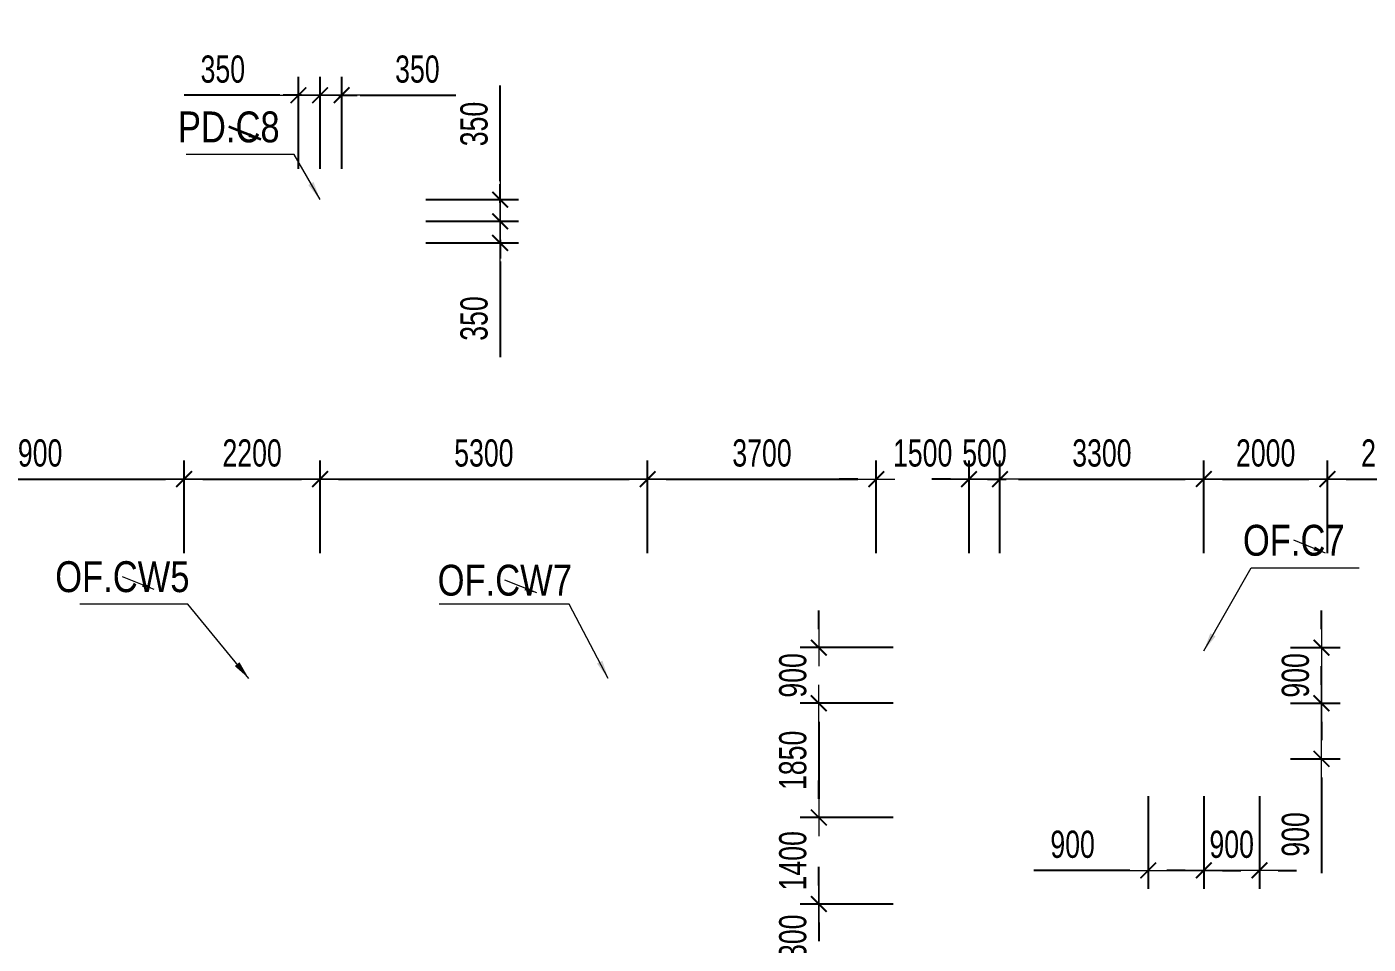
# Model space of a CAD drawing. Header units: millimetres. Extents: x -259680 to 286077, y 2206 to 90611.
# Drawn here: x 67955 to 89659, y 59900 to 74747 of the extents above; entities that cross this region are included whole.
import ezdxf
from ezdxf.enums import TextEntityAlignment as Align

# ---------------------------------------------------------------- set-up
doc = ezdxf.new("R2010")
doc.units = ezdxf.units.MM
doc.layers.get('0').update_dxf_attribs({"lineweight": 20})
doc.layers.get('Defpoints').update_dxf_attribs({"color": 151, "lineweight": 9})
for name, color, linetype, lineweight in [('$0$C1', 20, 'Continuous', 35), ('$1$NDC_S_ANNO', 7, 'Continuous', 20), ('$1$NDC_S_DIM', 1, 'Continuous', 15), ('$1$NDC_S_VN TEXT', 7, 'Continuous', 20), ('NDC_S_DIM', 1, 'Continuous', 15)]:
    doc.layers.add(name, color=color, linetype=linetype, lineweight=lineweight)
doc.styles.add('$1$NDC_DIM', font='', dxfattribs={"width": 0.75})
doc.styles.add('$2$ARIAL', font='arial.ttf', dxfattribs={"width": 0.8})
doc.styles.add('NDC_DIM', font='', dxfattribs={"width": 0.75})
doc.styles.get('$1$NDC_DIM').set_extended_font_data('Dotum')
doc.styles.get('NDC_DIM').set_extended_font_data('Dotum')
doc.dimstyles.new('$0$NDC_dim_150', dxfattribs={"dimscale": 150, "dimtxt": 2.2, "dimasz": 1.5, "dimexe": 1.5, "dimexo": 2.5, "dimgap": 1, "dimtad": 1, "dimdec": 0, "dimzin": 0, "dimdsep": 46, "dimtxsty": '$1$NDC_DIM', "dimblk": '$1$DIMMARK', "dimcen": 0.09, "dimdle": 1.2, "dimclrd": 1, "dimclre": 1, "dimclrt": 3, "dimadec": 0, "dimazin": 0, "dimtfac": 1, "dimtdec": 0, "dimtix": 1, "dimtofl": 0, "dimtmove": 0, "dimatfit": 3, "dimfxl": 0, "dimtolj": 1, "dimtzin": 0, "dimarcsym": 0})
doc.dimstyles.new('$1$NDC_dim_iso', dxfattribs={"dimtxt": 2.2, "dimasz": 1, "dimexe": 1.5, "dimexo": 2.5, "dimgap": 1, "dimtad": 1, "dimdec": 0, "dimzin": 0, "dimdsep": 46, "dimtxsty": '$1$NDC_DIM', "dimblk": '$1$DIMMARK', "dimcen": 0.09, "dimdle": 1.2, "dimclrd": 1, "dimclre": 1, "dimclrt": 3, "dimadec": 0, "dimazin": 0, "dimtfac": 1, "dimtdec": 0, "dimtix": 1, "dimtofl": 0, "dimtmove": 0, "dimatfit": 3, "dimfxl": 0, "dimtolj": 1, "dimtzin": 0, "dimarcsym": 0})
doc.dimstyles.new('NDC_dim_200', dxfattribs={"dimscale": 200, "dimtxt": 2.2, "dimasz": 1.5, "dimexe": 1.5, "dimexo": 2.5, "dimgap": 1, "dimtad": 1, "dimdec": 0, "dimzin": 0, "dimdsep": 46, "dimtxsty": 'NDC_DIM', "dimblk": 'DIMMARK', "dimcen": 0.09, "dimdle": 1.2, "dimclrd": 1, "dimclre": 1, "dimclrt": 3, "dimadec": 0, "dimazin": 0, "dimtfac": 1, "dimtdec": 0, "dimtix": 1, "dimtofl": 0, "dimtmove": 0, "dimatfit": 3, "dimfxl": 0, "dimtolj": 1, "dimtzin": 0, "dimarcsym": 0})

# ---------------------------------------------------------------- blocks, each defined once
blk = doc.blocks.new('$1$DIMMARK')
at = {"layer": '$1$NDC_S_DIM', "color": 1}
blk.add_line((-1.5, 0), (1, 0), dxfattribs=at)
at = {"layer": '$1$NDC_S_DIM', "color": 2, "const_width": 0.1}
blk.add_lwpolyline([(-0.424, -0.424), (0.424, 0.424)], dxfattribs=at)
blk = doc.blocks.new('DIMMARK')
at = {"layer": 'NDC_S_DIM', "color": 1}
blk.add_line((-1.5, 0), (1, 0), dxfattribs=at)
at = {"layer": 'NDC_S_DIM', "color": 2, "const_width": 0.1}
blk.add_lwpolyline([(-0.424, -0.424), (0.424, 0.424)], dxfattribs=at)
blk = doc.blocks.new('*D1427')
at = {"layer": 'Defpoints', "color": 0, "ltscale": 100, "transparency": 16777216}
for p in [(73050, 73640), (72700, 71950), (73050, 71950)]:
    blk.add_point(p, dxfattribs=at)
at = {"layer": 'NDC_S_DIM', "color": 1, "lineweight": -2, "ltscale": 100, "transparency": 16777216}
for p, q in [((72700, 72450), (72700, 73940)), ((73050, 72450), (73050, 73940)), ((72400, 73640), (72100, 73640)), ((73350, 73640), (74899, 73640))]:
    blk.add_line(p, q, dxfattribs=at)
at = {"layer": 'NDC_S_DIM', "color": 1, "lineweight": -2, "ltscale": 100, "transparency": 16777216, "xscale": 300, "yscale": 300, "zscale": 300}
blk.add_blockref('DIMMARK', (72700, 73640), dxfattribs=at)
at = {"layer": 'NDC_S_DIM', "color": 1, "lineweight": -2, "ltscale": 100, "transparency": 16777216, "xscale": 300, "yscale": 300, "zscale": 300, "rotation": 180}
blk.add_blockref('DIMMARK', (73050, 73640), dxfattribs=at)
at = {"layer": 'NDC_S_DIM', "color": 3, "ltscale": 100, "transparency": 16777216, "insert": (74274, 74060), "char_height": 440, "attachment_point": 5, "style": 'NDC_DIM'}
blk.add_mtext('\\A1;350', dxfattribs=at)
blk = doc.blocks.new('*D1428')
at = {"layer": 'Defpoints', "color": 0, "ltscale": 100, "transparency": 16777216}
for p in [(72700, 73640), (72350, 71950), (72700, 71950)]:
    blk.add_point(p, dxfattribs=at)
at = {"layer": 'NDC_S_DIM', "color": 1, "lineweight": -2, "ltscale": 100, "transparency": 16777216}
for p, q in [((72350, 72450), (72350, 73940)), ((72700, 72450), (72700, 73940)), ((72050, 73640), (70501, 73640)), ((73000, 73640), (73300, 73640))]:
    blk.add_line(p, q, dxfattribs=at)
at = {"layer": 'NDC_S_DIM', "color": 1, "lineweight": -2, "ltscale": 100, "transparency": 16777216, "xscale": 300, "yscale": 300, "zscale": 300}
blk.add_blockref('DIMMARK', (72350, 73640), dxfattribs=at)
at = {"layer": 'NDC_S_DIM', "color": 1, "lineweight": -2, "ltscale": 100, "transparency": 16777216, "xscale": 300, "yscale": 300, "zscale": 300, "rotation": 180}
blk.add_blockref('DIMMARK', (72700, 73640), dxfattribs=at)
at = {"layer": 'NDC_S_DIM', "color": 3, "ltscale": 100, "transparency": 16777216, "insert": (71126, 74060), "char_height": 440, "attachment_point": 5, "style": 'NDC_DIM'}
blk.add_mtext('\\A1;350', dxfattribs=at)
blk = doc.blocks.new('*D1429')
at = {"layer": 'Defpoints', "color": 0, "ltscale": 100, "transparency": 16777216}
for p in [(73050, 71950), (75613, 71950), (73050, 71600)]:
    blk.add_point(p, dxfattribs=at)
at = {"layer": 'NDC_S_DIM', "color": 1, "lineweight": -2, "ltscale": 100, "transparency": 16777216}
for p, q in [((75613, 72250), (75613, 73799)), ((74413, 71950), (75913, 71950)), ((74413, 71600), (75913, 71600)), ((75613, 71300), (75613, 71000))]:
    blk.add_line(p, q, dxfattribs=at)
at = {"layer": 'NDC_S_DIM', "color": 1, "lineweight": -2, "ltscale": 100, "transparency": 16777216, "xscale": 300, "yscale": 300, "zscale": 300}
for p, rotation in [((75613, 71950), 270), ((75613, 71600), 90)]:
    blk.add_blockref('DIMMARK', p, dxfattribs=dict(at, rotation=rotation))
at = {"layer": 'NDC_S_DIM', "color": 3, "ltscale": 100, "transparency": 16777216, "insert": (75193, 73174), "char_height": 440, "attachment_point": 5, "rotation": 90, "style": 'NDC_DIM'}
blk.add_mtext('\\A1;350', dxfattribs=at)
blk = doc.blocks.new('*D1430')
at = {"layer": 'Defpoints', "color": 0, "ltscale": 100, "transparency": 16777216}
for p in [(73050, 71600), (75613, 71600), (73050, 71250)]:
    blk.add_point(p, dxfattribs=at)
at = {"layer": 'NDC_S_DIM', "color": 1, "lineweight": -2, "ltscale": 100, "transparency": 16777216}
for p, q in [((75613, 71900), (75613, 72200)), ((74413, 71600), (75913, 71600)), ((74413, 71250), (75913, 71250)), ((75613, 70950), (75613, 69401))]:
    blk.add_line(p, q, dxfattribs=at)
at = {"layer": 'NDC_S_DIM', "color": 1, "lineweight": -2, "ltscale": 100, "transparency": 16777216, "xscale": 300, "yscale": 300, "zscale": 300}
for p, rotation in [((75613, 71600), 270), ((75613, 71250), 90)]:
    blk.add_blockref('DIMMARK', p, dxfattribs=dict(at, rotation=rotation))
at = {"layer": 'NDC_S_DIM', "color": 3, "ltscale": 100, "transparency": 16777216, "insert": (75193, 70026), "char_height": 440, "attachment_point": 5, "rotation": 90, "style": 'NDC_DIM'}
blk.add_mtext('\\A1;350', dxfattribs=at)
blk = doc.blocks.new('*D1935')
at = {"layer": 'Defpoints', "color": 0, "ltscale": 100, "transparency": 16777216}
for p in [(87900, 64700), (87900, 63800), (88903, 63800)]:
    blk.add_point(p, dxfattribs=at)
at = {"layer": 'NDC_S_DIM', "color": 1, "lineweight": -2, "ltscale": 100, "transparency": 16777216}
for p, q in [((88903, 65000), (88903, 65300)), ((88400, 64700), (89203, 64700)), ((88400, 63800), (89203, 63800)), ((88903, 63500), (88903, 63200))]:
    blk.add_line(p, q, dxfattribs=at)
at = {"layer": 'NDC_S_DIM', "color": 1, "lineweight": -2, "ltscale": 100, "transparency": 16777216, "xscale": 300, "yscale": 300, "zscale": 300}
for p, rotation in [((88903, 64700), 270), ((88903, 63800), 90)]:
    blk.add_blockref('DIMMARK', p, dxfattribs=dict(at, rotation=rotation))
at = {"layer": 'NDC_S_DIM', "color": 3, "ltscale": 100, "transparency": 16777216, "insert": (88483, 64250), "char_height": 440, "attachment_point": 5, "rotation": 90, "style": 'NDC_DIM'}
blk.add_mtext('\\A1;900', dxfattribs=at)
blk = doc.blocks.new('*D1936')
at = {"layer": 'Defpoints', "color": 0, "ltscale": 100, "transparency": 16777216}
for p in [(87900, 63800), (87900, 62900), (88903, 62900)]:
    blk.add_point(p, dxfattribs=at)
at = {"layer": 'NDC_S_DIM', "color": 1, "lineweight": -2, "ltscale": 100, "transparency": 16777216}
for p, q in [((88903, 64100), (88903, 64400)), ((88400, 63800), (89203, 63800)), ((88400, 62900), (89203, 62900)), ((88903, 62600), (88903, 61051))]:
    blk.add_line(p, q, dxfattribs=at)
at = {"layer": 'NDC_S_DIM', "color": 1, "lineweight": -2, "ltscale": 100, "transparency": 16777216, "xscale": 300, "yscale": 300, "zscale": 300}
for p, rotation in [((88903, 63800), 270), ((88903, 62900), 90)]:
    blk.add_blockref('DIMMARK', p, dxfattribs=dict(at, rotation=rotation))
at = {"layer": 'NDC_S_DIM', "color": 3, "ltscale": 100, "transparency": 16777216, "insert": (88483, 61676), "char_height": 440, "attachment_point": 5, "rotation": 90, "style": 'NDC_DIM'}
blk.add_mtext('\\A1;900', dxfattribs=at)
blk = doc.blocks.new('*D1937')
at = {"layer": 'Defpoints', "color": 0, "ltscale": 100, "transparency": 16777216}
for p in [(86100, 62900), (87000, 62900), (87000, 61094)]:
    blk.add_point(p, dxfattribs=at)
at = {"layer": 'NDC_S_DIM', "color": 1, "lineweight": -2, "ltscale": 100, "transparency": 16777216}
for p, q in [((86100, 62294), (86100, 60794)), ((87000, 62294), (87000, 60794)), ((85800, 61094), (84251, 61094)), ((87300, 61094), (87600, 61094))]:
    blk.add_line(p, q, dxfattribs=at)
at = {"layer": 'NDC_S_DIM', "color": 1, "lineweight": -2, "ltscale": 100, "transparency": 16777216, "xscale": 300, "yscale": 300, "zscale": 300}
blk.add_blockref('DIMMARK', (86100, 61094), dxfattribs=at)
at = {"layer": 'NDC_S_DIM', "color": 1, "lineweight": -2, "ltscale": 100, "transparency": 16777216, "xscale": 300, "yscale": 300, "zscale": 300, "rotation": 180}
blk.add_blockref('DIMMARK', (87000, 61094), dxfattribs=at)
at = {"layer": 'NDC_S_DIM', "color": 3, "ltscale": 100, "transparency": 16777216, "insert": (84876, 61514), "char_height": 440, "attachment_point": 5, "style": 'NDC_DIM'}
blk.add_mtext('\\A1;900', dxfattribs=at)
blk = doc.blocks.new('*D1938')
at = {"layer": 'Defpoints', "color": 0, "ltscale": 100, "transparency": 16777216}
for p in [(87000, 62900), (87900, 62900), (87900, 61094)]:
    blk.add_point(p, dxfattribs=at)
at = {"layer": 'NDC_S_DIM', "color": 1, "lineweight": -2, "ltscale": 100, "transparency": 16777216}
for p, q in [((87000, 62294), (87000, 60794)), ((87900, 62294), (87900, 60794)), ((86700, 61094), (86400, 61094)), ((88200, 61094), (88500, 61094))]:
    blk.add_line(p, q, dxfattribs=at)
at = {"layer": 'NDC_S_DIM', "color": 1, "lineweight": -2, "ltscale": 100, "transparency": 16777216, "xscale": 300, "yscale": 300, "zscale": 300}
blk.add_blockref('DIMMARK', (87000, 61094), dxfattribs=at)
at = {"layer": 'NDC_S_DIM', "color": 1, "lineweight": -2, "ltscale": 100, "transparency": 16777216, "xscale": 300, "yscale": 300, "zscale": 300, "rotation": 180}
blk.add_blockref('DIMMARK', (87900, 61094), dxfattribs=at)
at = {"layer": 'NDC_S_DIM', "color": 3, "ltscale": 100, "transparency": 16777216, "insert": (87450, 61514), "char_height": 440, "attachment_point": 5, "style": 'NDC_DIM'}
blk.add_mtext('\\A1;900', dxfattribs=at)
blk = doc.blocks.new('*D1978')
at = {"layer": 'Defpoints', "color": 0, "ltscale": 100, "transparency": 16777216}
for p in [(70500, 67427), (65600, 64200), (70500, 64200)]:
    blk.add_point(p, dxfattribs=at)
at = {"layer": 'NDC_S_DIM', "color": 1, "lineweight": -2, "ltscale": 100, "transparency": 16777216}
for p, q in [((65600, 66227), (65600, 67727)), ((70500, 66227), (70500, 67727)), ((65900, 67427), (70200, 67427))]:
    blk.add_line(p, q, dxfattribs=at)
at = {"layer": 'NDC_S_DIM', "color": 1, "lineweight": -2, "ltscale": 100, "transparency": 16777216, "xscale": 300, "yscale": 300, "zscale": 300, "rotation": 180}
blk.add_blockref('DIMMARK', (65600, 67427), dxfattribs=at)
at = {"layer": 'NDC_S_DIM', "color": 1, "lineweight": -2, "ltscale": 100, "transparency": 16777216, "xscale": 300, "yscale": 300, "zscale": 300}
blk.add_blockref('DIMMARK', (70500, 67427), dxfattribs=at)
at = {"layer": 'NDC_S_DIM', "color": 3, "ltscale": 100, "transparency": 16777216, "insert": (68050, 67847), "char_height": 440, "attachment_point": 5, "style": 'NDC_DIM'}
blk.add_mtext('\\A1;4900', dxfattribs=at)
blk = doc.blocks.new('*D1979')
at = {"layer": 'Defpoints', "color": 0, "ltscale": 100, "transparency": 16777216}
for p in [(72700, 67427), (70500, 64200), (72700, 64200)]:
    blk.add_point(p, dxfattribs=at)
at = {"layer": 'NDC_S_DIM', "color": 1, "lineweight": -2, "ltscale": 100, "transparency": 16777216}
for p, q in [((70500, 66227), (70500, 67727)), ((72700, 66227), (72700, 67727)), ((70800, 67427), (72400, 67427))]:
    blk.add_line(p, q, dxfattribs=at)
at = {"layer": 'NDC_S_DIM', "color": 1, "lineweight": -2, "ltscale": 100, "transparency": 16777216, "xscale": 300, "yscale": 300, "zscale": 300, "rotation": 180}
blk.add_blockref('DIMMARK', (70500, 67427), dxfattribs=at)
at = {"layer": 'NDC_S_DIM', "color": 1, "lineweight": -2, "ltscale": 100, "transparency": 16777216, "xscale": 300, "yscale": 300, "zscale": 300}
blk.add_blockref('DIMMARK', (72700, 67427), dxfattribs=at)
at = {"layer": 'NDC_S_DIM', "color": 3, "ltscale": 100, "transparency": 16777216, "insert": (71600, 67847), "char_height": 440, "attachment_point": 5, "style": 'NDC_DIM'}
blk.add_mtext('\\A1;2200', dxfattribs=at)
blk = doc.blocks.new('*D2025')
at = {"layer": 'Defpoints', "color": 0, "ltscale": 100, "transparency": 16777216}
for p in [(80770, 64700), (83700, 64700), (83700, 63800)]:
    blk.add_point(p, dxfattribs=at)
at = {"layer": 'NDC_S_DIM', "color": 1, "lineweight": -2, "ltscale": 100, "transparency": 16777216}
for p, q in [((80770, 65000), (80770, 65300)), ((81970, 64700), (80470, 64700)), ((81970, 63800), (80470, 63800)), ((80770, 63500), (80770, 63200))]:
    blk.add_line(p, q, dxfattribs=at)
at = {"layer": 'NDC_S_DIM', "color": 1, "lineweight": -2, "ltscale": 100, "transparency": 16777216, "xscale": 300, "yscale": 300, "zscale": 300}
for p, rotation in [((80770, 64700), 270), ((80770, 63800), 90)]:
    blk.add_blockref('DIMMARK', p, dxfattribs=dict(at, rotation=rotation))
at = {"layer": 'NDC_S_DIM', "color": 3, "ltscale": 100, "transparency": 16777216, "insert": (80350, 64250), "char_height": 440, "attachment_point": 5, "rotation": 90, "style": 'NDC_DIM'}
blk.add_mtext('\\A1;900', dxfattribs=at)
blk = doc.blocks.new('*D2026')
at = {"layer": 'Defpoints', "color": 0, "ltscale": 100, "transparency": 16777216}
for p in [(83700, 63800), (80770, 61950), (83700, 61950)]:
    blk.add_point(p, dxfattribs=at)
at = {"layer": 'NDC_S_DIM', "color": 1, "lineweight": -2, "ltscale": 100, "transparency": 16777216}
for p, q in [((81970, 63800), (80470, 63800)), ((80770, 63500), (80770, 62250)), ((81970, 61950), (80470, 61950))]:
    blk.add_line(p, q, dxfattribs=at)
at = {"layer": 'NDC_S_DIM', "color": 1, "lineweight": -2, "ltscale": 100, "transparency": 16777216, "xscale": 300, "yscale": 300, "zscale": 300}
for p, rotation in [((80770, 63800), 90), ((80770, 61950), 270)]:
    blk.add_blockref('DIMMARK', p, dxfattribs=dict(at, rotation=rotation))
at = {"layer": 'NDC_S_DIM', "color": 3, "ltscale": 100, "transparency": 16777216, "insert": (80350, 62875), "char_height": 440, "attachment_point": 5, "rotation": 90, "style": 'NDC_DIM'}
blk.add_mtext('\\A1;1850', dxfattribs=at)
blk = doc.blocks.new('*D1558')
at = {"layer": 'Defpoints', "color": 0, "ltscale": 100, "transparency": 16777216}
for p in [(83700, 61950), (80770, 60550), (83700, 60550)]:
    blk.add_point(p, dxfattribs=at)
at = {"layer": 'NDC_S_DIM', "color": 1, "lineweight": -2, "ltscale": 100, "transparency": 16777216}
for p, q in [((80770, 62250), (80770, 62550)), ((81970, 61950), (80470, 61950)), ((81970, 60550), (80470, 60550)), ((80770, 60250), (80770, 59950))]:
    blk.add_line(p, q, dxfattribs=at)
at = {"layer": 'NDC_S_DIM', "color": 1, "lineweight": -2, "ltscale": 100, "transparency": 16777216, "xscale": 300, "yscale": 300, "zscale": 300}
for p, rotation in [((80770, 61950), 270), ((80770, 60550), 90)]:
    blk.add_blockref('DIMMARK', p, dxfattribs=dict(at, rotation=rotation))
at = {"layer": 'NDC_S_DIM', "color": 3, "ltscale": 100, "transparency": 16777216, "insert": (80350, 61250), "char_height": 440, "attachment_point": 5, "rotation": 90, "style": 'NDC_DIM'}
blk.add_mtext('\\A1;1400', dxfattribs=at)
blk = doc.blocks.new('*D1559')
at = {"layer": 'Defpoints', "color": 0, "ltscale": 100, "transparency": 16777216}
for p in [(83700, 60550), (80770, 59250), (83700, 59250)]:
    blk.add_point(p, dxfattribs=at)
at = {"layer": 'NDC_S_DIM', "color": 1, "lineweight": -2, "ltscale": 100, "transparency": 16777216}
for p, q in [((80770, 60850), (80770, 61150)), ((81970, 60550), (80470, 60550)), ((81970, 59250), (80470, 59250)), ((80770, 58950), (80770, 58650))]:
    blk.add_line(p, q, dxfattribs=at)
at = {"layer": 'NDC_S_DIM', "color": 1, "lineweight": -2, "ltscale": 100, "transparency": 16777216, "xscale": 300, "yscale": 300, "zscale": 300}
for p, rotation in [((80770, 60550), 270), ((80770, 59250), 90)]:
    blk.add_blockref('DIMMARK', p, dxfattribs=dict(at, rotation=rotation))
at = {"layer": 'NDC_S_DIM', "color": 3, "ltscale": 100, "transparency": 16777216, "insert": (80350, 59900), "char_height": 440, "attachment_point": 5, "rotation": 90, "style": 'NDC_DIM'}
blk.add_mtext('\\A1;1300', dxfattribs=at)
blk = doc.blocks.new('*D2098')
at = {"layer": 'Defpoints', "color": 0, "ltscale": 100, "transparency": 16777216}
for p in [(78000, 67427), (72700, 64200), (78000, 64200)]:
    blk.add_point(p, dxfattribs=at)
at = {"layer": 'NDC_S_DIM', "color": 1, "lineweight": -2, "ltscale": 100, "transparency": 16777216}
for p, q in [((72700, 66227), (72700, 67727)), ((78000, 66227), (78000, 67727)), ((73000, 67427), (77700, 67427))]:
    blk.add_line(p, q, dxfattribs=at)
at = {"layer": 'NDC_S_DIM', "color": 1, "lineweight": -2, "ltscale": 100, "transparency": 16777216, "xscale": 300, "yscale": 300, "zscale": 300, "rotation": 180}
blk.add_blockref('DIMMARK', (72700, 67427), dxfattribs=at)
at = {"layer": 'NDC_S_DIM', "color": 1, "lineweight": -2, "ltscale": 100, "transparency": 16777216, "xscale": 300, "yscale": 300, "zscale": 300}
blk.add_blockref('DIMMARK', (78000, 67427), dxfattribs=at)
at = {"layer": 'NDC_S_DIM', "color": 3, "ltscale": 100, "transparency": 16777216, "insert": (75350, 67847), "char_height": 440, "attachment_point": 5, "style": 'NDC_DIM'}
blk.add_mtext('\\A1;5300', dxfattribs=at)
blk = doc.blocks.new('*D2099')
at = {"layer": 'Defpoints', "color": 0, "ltscale": 100, "transparency": 16777216}
for p in [(81700, 67427), (78000, 64200), (81700, 64200)]:
    blk.add_point(p, dxfattribs=at)
at = {"layer": 'NDC_S_DIM', "color": 1, "lineweight": -2, "ltscale": 100, "transparency": 16777216}
for p, q in [((78000, 66227), (78000, 67727)), ((81700, 66227), (81700, 67727)), ((78300, 67427), (81400, 67427))]:
    blk.add_line(p, q, dxfattribs=at)
at = {"layer": 'NDC_S_DIM', "color": 1, "lineweight": -2, "ltscale": 100, "transparency": 16777216, "xscale": 300, "yscale": 300, "zscale": 300, "rotation": 180}
blk.add_blockref('DIMMARK', (78000, 67427), dxfattribs=at)
at = {"layer": 'NDC_S_DIM', "color": 1, "lineweight": -2, "ltscale": 100, "transparency": 16777216, "xscale": 300, "yscale": 300, "zscale": 300}
blk.add_blockref('DIMMARK', (81700, 67427), dxfattribs=at)
at = {"layer": 'NDC_S_DIM', "color": 3, "ltscale": 100, "transparency": 16777216, "insert": (79850, 67847), "char_height": 440, "attachment_point": 5, "style": 'NDC_DIM'}
blk.add_mtext('\\A1;3700', dxfattribs=at)
blk = doc.blocks.new('*D2100')
at = {"layer": 'Defpoints', "color": 0, "ltscale": 100, "transparency": 16777216}
for p in [(83200, 67427), (81700, 64200), (83200, 64200)]:
    blk.add_point(p, dxfattribs=at)
at = {"layer": 'NDC_S_DIM', "color": 1, "lineweight": -2, "ltscale": 100, "transparency": 16777216}
for p, q in [((81700, 66227), (81700, 67727)), ((83200, 66227), (83200, 67727)), ((81400, 67427), (81100, 67427)), ((83500, 67427), (83800, 67427))]:
    blk.add_line(p, q, dxfattribs=at)
at = {"layer": 'NDC_S_DIM', "color": 1, "lineweight": -2, "ltscale": 100, "transparency": 16777216, "xscale": 300, "yscale": 300, "zscale": 300}
blk.add_blockref('DIMMARK', (81700, 67427), dxfattribs=at)
at = {"layer": 'NDC_S_DIM', "color": 1, "lineweight": -2, "ltscale": 100, "transparency": 16777216, "xscale": 300, "yscale": 300, "zscale": 300, "rotation": 180}
blk.add_blockref('DIMMARK', (83200, 67427), dxfattribs=at)
at = {"layer": 'NDC_S_DIM', "color": 3, "ltscale": 100, "transparency": 16777216, "insert": (82450, 67847), "char_height": 440, "attachment_point": 5, "style": 'NDC_DIM'}
blk.add_mtext('\\A1;1500', dxfattribs=at)
blk = doc.blocks.new('*D2101')
at = {"layer": 'Defpoints', "color": 0, "ltscale": 100, "transparency": 16777216}
for p in [(83700, 67427), (83200, 64200), (83700, 64200)]:
    blk.add_point(p, dxfattribs=at)
at = {"layer": 'NDC_S_DIM', "color": 1, "lineweight": -2, "ltscale": 100, "transparency": 16777216}
for p, q in [((83200, 66227), (83200, 67727)), ((83700, 66227), (83700, 67727)), ((82900, 67427), (82600, 67427)), ((84000, 67427), (84300, 67427))]:
    blk.add_line(p, q, dxfattribs=at)
at = {"layer": 'NDC_S_DIM', "color": 1, "lineweight": -2, "ltscale": 100, "transparency": 16777216, "xscale": 300, "yscale": 300, "zscale": 300}
blk.add_blockref('DIMMARK', (83200, 67427), dxfattribs=at)
at = {"layer": 'NDC_S_DIM', "color": 1, "lineweight": -2, "ltscale": 100, "transparency": 16777216, "xscale": 300, "yscale": 300, "zscale": 300, "rotation": 180}
blk.add_blockref('DIMMARK', (83700, 67427), dxfattribs=at)
at = {"layer": 'NDC_S_DIM', "color": 3, "ltscale": 100, "transparency": 16777216, "insert": (83450, 67847), "char_height": 440, "attachment_point": 5, "style": 'NDC_DIM'}
blk.add_mtext('\\A1;500', dxfattribs=at)
blk = doc.blocks.new('*D2102')
at = {"layer": 'Defpoints', "color": 0, "ltscale": 100, "transparency": 16777216}
for p in [(87000, 67427), (83700, 64200), (87000, 64200)]:
    blk.add_point(p, dxfattribs=at)
at = {"layer": 'NDC_S_DIM', "color": 1, "lineweight": -2, "ltscale": 100, "transparency": 16777216}
for p, q in [((83700, 66227), (83700, 67727)), ((87000, 66227), (87000, 67727)), ((84000, 67427), (86700, 67427))]:
    blk.add_line(p, q, dxfattribs=at)
at = {"layer": 'NDC_S_DIM', "color": 1, "lineweight": -2, "ltscale": 100, "transparency": 16777216, "xscale": 300, "yscale": 300, "zscale": 300, "rotation": 180}
blk.add_blockref('DIMMARK', (83700, 67427), dxfattribs=at)
at = {"layer": 'NDC_S_DIM', "color": 1, "lineweight": -2, "ltscale": 100, "transparency": 16777216, "xscale": 300, "yscale": 300, "zscale": 300}
blk.add_blockref('DIMMARK', (87000, 67427), dxfattribs=at)
at = {"layer": 'NDC_S_DIM', "color": 3, "ltscale": 100, "transparency": 16777216, "insert": (85350, 67847), "char_height": 440, "attachment_point": 5, "style": 'NDC_DIM'}
blk.add_mtext('\\A1;3300', dxfattribs=at)
blk = doc.blocks.new('*D2103')
at = {"layer": 'Defpoints', "color": 0, "ltscale": 100, "transparency": 16777216}
for p in [(89000, 67427), (87000, 64200), (89000, 64200)]:
    blk.add_point(p, dxfattribs=at)
at = {"layer": 'NDC_S_DIM', "color": 1, "lineweight": -2, "ltscale": 100, "transparency": 16777216}
for p, q in [((87000, 66227), (87000, 67727)), ((89000, 66227), (89000, 67727)), ((87300, 67427), (88700, 67427))]:
    blk.add_line(p, q, dxfattribs=at)
at = {"layer": 'NDC_S_DIM', "color": 1, "lineweight": -2, "ltscale": 100, "transparency": 16777216, "xscale": 300, "yscale": 300, "zscale": 300, "rotation": 180}
blk.add_blockref('DIMMARK', (87000, 67427), dxfattribs=at)
at = {"layer": 'NDC_S_DIM', "color": 1, "lineweight": -2, "ltscale": 100, "transparency": 16777216, "xscale": 300, "yscale": 300, "zscale": 300}
blk.add_blockref('DIMMARK', (89000, 67427), dxfattribs=at)
at = {"layer": 'NDC_S_DIM', "color": 3, "ltscale": 100, "transparency": 16777216, "insert": (88000, 67847), "char_height": 440, "attachment_point": 5, "style": 'NDC_DIM'}
blk.add_mtext('\\A1;2000', dxfattribs=at)
blk = doc.blocks.new('*D2104')
at = {"layer": 'Defpoints', "color": 0, "ltscale": 100, "transparency": 16777216}
for p in [(91050, 67427), (89000, 64200), (91050, 64200)]:
    blk.add_point(p, dxfattribs=at)
at = {"layer": 'NDC_S_DIM', "color": 1, "lineweight": -2, "ltscale": 100, "transparency": 16777216}
for p, q in [((89000, 66227), (89000, 67727)), ((91050, 66227), (91050, 67727)), ((89300, 67427), (90750, 67427))]:
    blk.add_line(p, q, dxfattribs=at)
at = {"layer": 'NDC_S_DIM', "color": 1, "lineweight": -2, "ltscale": 100, "transparency": 16777216, "xscale": 300, "yscale": 300, "zscale": 300, "rotation": 180}
blk.add_blockref('DIMMARK', (89000, 67427), dxfattribs=at)
at = {"layer": 'NDC_S_DIM', "color": 1, "lineweight": -2, "ltscale": 100, "transparency": 16777216, "xscale": 300, "yscale": 300, "zscale": 300}
blk.add_blockref('DIMMARK', (91050, 67427), dxfattribs=at)
at = {"layer": 'NDC_S_DIM', "color": 3, "ltscale": 100, "transparency": 16777216, "insert": (90025, 67847), "char_height": 440, "attachment_point": 5, "style": 'NDC_DIM'}
blk.add_mtext('\\A1;2050', dxfattribs=at)
blk = doc.blocks.new('*U212')
at = {"layer": '$1$NDC_S_ANNO', "ltscale": 0.8, "style": '$2$ARIAL', "width": 0.8}
blk.add_attdef('TEN', text='', height=2.5, dxfattribs=at).set_placement((-2.58, 1.03), align=Align.MIDDLE_CENTER)
at = {"layer": '$1$NDC_S_ANNO', "ltscale": 0.8, "style": '$2$ARIAL', "width": 0.8, "flags": 1}
blk.add_attdef('CHU_THICH', text='', height=2.5, dxfattribs=at).set_placement((0, 0), align=Align.MIDDLE_CENTER)
at = {"layer": 'Defpoints'}
blk.add_leader([(0, 0), (-2.58, 1.03)], dimstyle='$1$NDC_dim_iso', override={"dimgap": 0.625, "dimtad": 0}, dxfattribs=at)
blk = doc.blocks.new('$0$co t check')
at = {"layer": '$0$C1', "xscale": 200, "yscale": 200, "zscale": 200}
blk.add_blockref('*U212', (69698, 72921), dxfattribs=at).add_auto_attribs({'TEN': 'PD.C8'})
at = {"layer": '$1$NDC_S_VN TEXT', "xscale": 200, "yscale": 200, "zscale": 200}
blk.add_blockref('*U212', (86930, 66231), dxfattribs=at).add_auto_attribs({'TEN': 'OF.C7'})
at = {"layer": '$1$NDC_S_VN TEXT', "color": 2, "true_color": 0xf1eb1f, "xscale": 200, "yscale": 200, "zscale": 200}
for p, values in [((67976, 65642), {'TEN': 'OF.CW5'}), ((74164, 65585), {'TEN': 'OF.CW7'})]:
    blk.add_blockref('*U212', p, dxfattribs=at).add_auto_attribs(values)
at = {"layer": '$0$C1'}
blk.add_leader([(70659, 71950), (70242, 72682), (68493, 72682)], dimstyle='$0$NDC_dim_150', override={"dimasz": 2, "dimgap": 1, "dimtad": 0}, dxfattribs=at)
for points in [[(84958, 64647), (85724, 65992), (87474, 65992)], [(69507, 64200), (68520, 65403), (66771, 65403)], [(75322, 64200), (74692, 65403), (72586, 65403)]]:
    blk.add_leader(points, dimstyle='$0$NDC_dim_150', override={"dimasz": 2, "dimgap": 1, "dimtad": 0})

msp = doc.modelspace()

# ---------------------------------------------------------------- hatches: boundary and pattern name
at = {"layer": 'NDC_S_DIM', "ltscale": 100}
h = msp.add_hatch(dxfattribs=at)
h.set_pattern_fill('CROSS', color=256, scale=50)
h.paths.add_polyline_path([(87300, 89500), (87300, 71950), (63350, 71950), (63350, 66800), (44500, 66800), (44500, 64200), (3550, 64200), (3550, 89500)], flags=17)
h.paths.add_polyline_path([(87300, 89500), (87300, 71950), (63350, 71950), (63350, 66800), (44500, 66800), (44500, 64200), (3550, 64200), (3550, 89500)], flags=17)

# ---------------------------------------------------------------- block references
at = {"layer": '$1$NDC_S_DIM'}
msp.add_blockref('$0$co t check', (2040.6, 0), dxfattribs=at)

# ---------------------------------------------------------------- dimensions: what is measured, and where the dimension line sits
at = {"layer": 'NDC_S_DIM', "ltscale": 100}
for base, p1, p2, picture, middle in [((72700, 73640), (72350, 71950), (72700, 71950), '*D1428', (71125.7, 73640)), ((73050, 73640), (72700, 71950), (73050, 71950), '*D1427', (74274.3, 73640)), ((86999.8, 61093.5), (86100, 62900), (86999.8, 62900), '*D1937', (84875.7, 61093.5)), ((87899.8, 61093.5), (87000, 62900), (87899.8, 62900), '*D1938', (87449.9, 61093.5))]:
    dim = msp.add_linear_dim(base=base, p1=p1, p2=p2, dimstyle='NDC_dim_200', dxfattribs=at)
    dim.commit()
    dim.dimension.update_dxf_attribs({"geometry": picture, "text_midpoint": middle, "dimtype": 160})
for base, p1, p2, picture, middle in [((75612.6, 71950), (73050, 71600), (73050, 71950), '*D1429', (75612.6, 73174.3)), ((75612.6, 71600), (73050, 71250), (73050, 71600), '*D1430', (75612.6, 70025.7)), ((88902.9, 62900), (87899.8, 63800), (87899.8, 62900), '*D1936', (88902.9, 61675.7))]:
    dim = msp.add_linear_dim(base=base, p1=p1, p2=p2, angle=90, dimstyle='NDC_dim_200', dxfattribs=at)
    dim.commit()
    dim.dimension.update_dxf_attribs({"geometry": picture, "text_midpoint": middle, "dimtype": 160})
for base, p1, p2, picture, middle in [((70500.2, 67427.5), (65600.2, 64200), (70500.2, 64200), '*D1978', (68050.2, 67847.5)), ((72700, 67427.5), (70500.2, 64200), (72700, 64200), '*D1979', (71600.1, 67847.5))]:
    dim = msp.add_linear_dim(base=base, p1=p1, p2=p2, dimstyle='NDC_dim_200', override={"dimtmove": 1}, dxfattribs=at)
    dim.commit()
    dim.dimension.update_dxf_attribs({"geometry": picture, "text_midpoint": middle})
for base, p1, p2, picture, middle in [((78000, 67427.5), (72700, 64200), (78000, 64200), '*D2098', (75350, 67847.5)), ((81700, 67427.5), (78000, 64200), (81700, 64200), '*D2099', (79850, 67847.5)), ((83200, 67427.5), (81700, 64200), (83200, 64200), '*D2100', (82450, 67847.5)), ((83700, 67427.5), (83200, 64200), (83700, 64200), '*D2101', (83450, 67847.5)), ((87000, 67427.5), (83700, 64200), (87000, 64200), '*D2102', (85350, 67847.5)), ((89000, 67427.5), (87000, 64200), (89000, 64200), '*D2103', (88000, 67847.5)), ((91050, 67427.5), (89000, 64200), (91050, 64200), '*D2104', (90025, 67847.5))]:
    dim = msp.add_linear_dim(base=base, p1=p1, p2=p2, dimstyle='NDC_dim_200', dxfattribs=at)
    dim.commit()
    dim.dimension.update_dxf_attribs({"geometry": picture, "text_midpoint": middle})
for base, p1, p2, picture, middle in [((80770, 64700), (83700, 63800), (83700, 64700), '*D2025', (80350, 64250)), ((88902.9, 63800), (87899.8, 64700), (87899.8, 63800), '*D1935', (88482.9, 64250)), ((80770, 61950), (83700, 63800), (83700, 61950), '*D2026', (80350, 62875))]:
    dim = msp.add_linear_dim(base=base, p1=p1, p2=p2, angle=90, dimstyle='NDC_dim_200', dxfattribs=at)
    dim.commit()
    dim.dimension.update_dxf_attribs({"geometry": picture, "text_midpoint": middle})
for base, p1, p2, picture, middle in [((80770, 60550), (83700, 61950), (83700, 60550), '*D1558', (80350, 61250)), ((80770, 59250), (83700, 60550), (83700, 59250), '*D1559', (80350, 59900))]:
    dim = msp.add_linear_dim(base=base, p1=p1, p2=p2, angle=90, dimstyle='NDC_dim_200', override={"dimtmove": 1}, dxfattribs=at)
    dim.commit()
    dim.dimension.update_dxf_attribs({"geometry": picture, "text_midpoint": middle})

doc.saveas('drawing.dxf')
